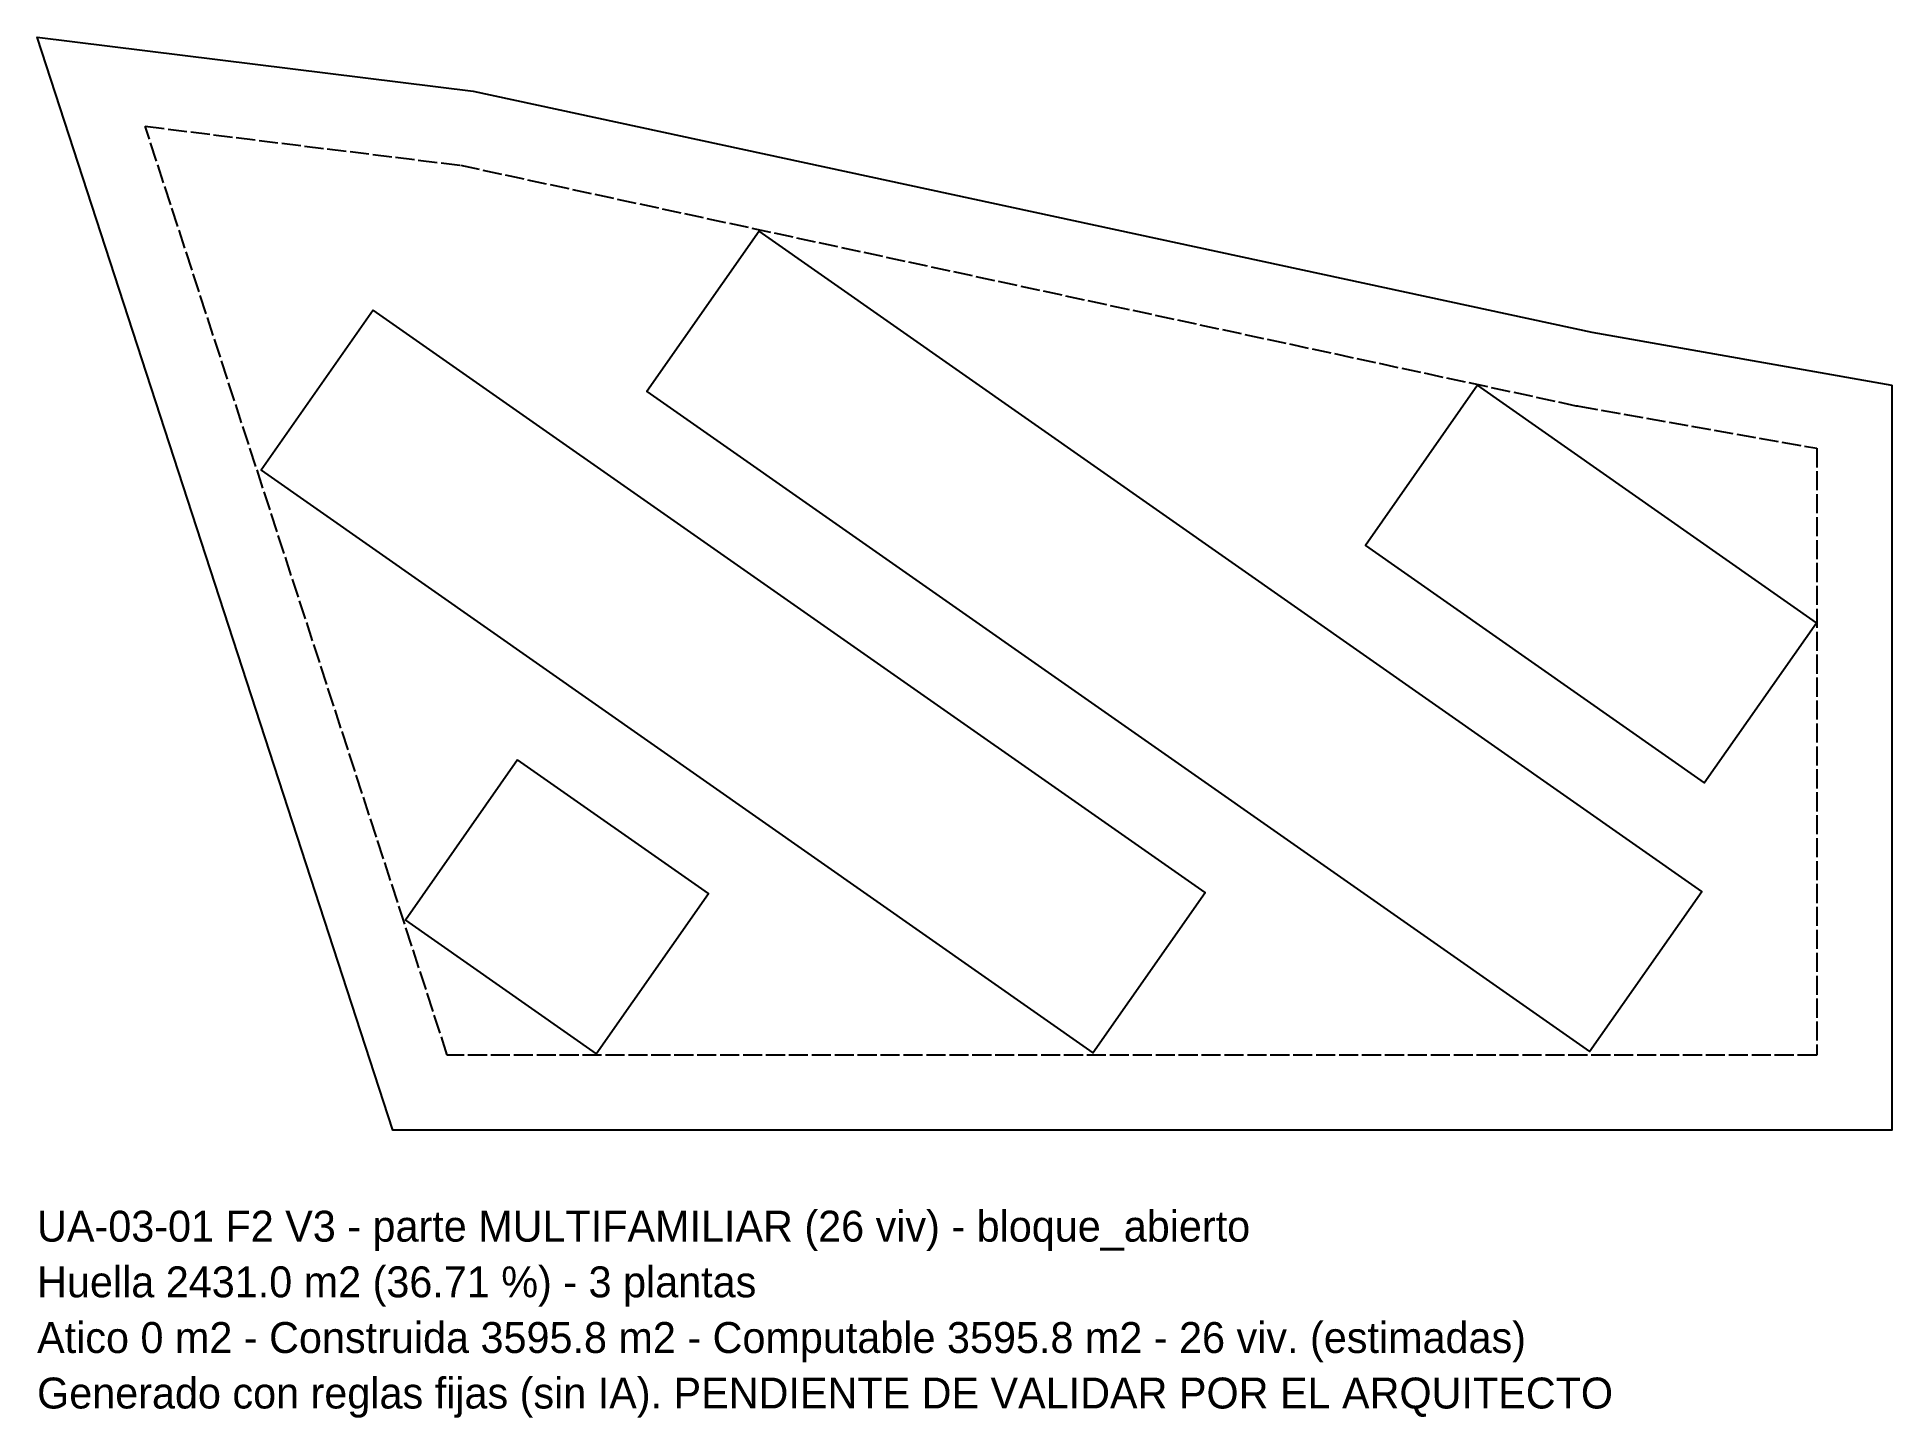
# Model space of a CAD drawing. Header units: metres. Extents: x 414865 to 414989, y 4478786 to 4478878.
import ezdxf

# ---------------------------------------------------------------- set-up
doc = ezdxf.new("R2010")
doc.units = ezdxf.units.M
doc.linetypes.add('DASHED', pattern=[1.524, 1.27, -0.254])
for name, color, linetype in [('HUELLA', 1, 'Continuous'), ('PARCELA', 7, 'Continuous'), ('TEXTO', 2, 'Continuous'), ('VOLUMEN_3D', 5, 'Continuous'), ('ZONA_EDIFICABLE', 3, 'Continuous')]:
    doc.layers.add(name, color=color, linetype=linetype)

msp = doc.modelspace()

# ---------------------------------------------------------------- linework, layer by layer
at = {"layer": 'HUELLA'}
for points in [[(414913.48, 4478865), (414906.02, 4478854.35), (414968.68, 4478810.47), (414976.14, 4478821.12), (414913.48, 4478865)], [(414887.83, 4478859.76), (414880.38, 4478849.11), (414935.67, 4478810.4), (414943.13, 4478821.05), (414887.83, 4478859.76)], [(414961.24, 4478854.76), (414953.78, 4478844.11), (414976.31, 4478828.33), (414983.76, 4478838.98), (414961.24, 4478854.76)], [(414897.41, 4478829.86), (414889.96, 4478819.21), (414902.65, 4478810.32), (414910.11, 4478820.97), (414897.41, 4478829.86)]]:
    msp.add_lwpolyline(points, close=True, dxfattribs=at)
at = {"layer": 'PARCELA'}
msp.add_lwpolyline([(414988.78, 4478854.76), (414988.78, 4478805.24), (414889.12, 4478805.24), (414865.48, 4478877.9), (414894.46, 4478874.31), (414968.83, 4478858.29)], close=True, dxfattribs=at)
at = {"layer": 'VOLUMEN_3D'}
for points in [[(414913.48, 4478865), (414906.02, 4478854.35), (414968.68, 4478810.47), (414976.14, 4478821.12), (414913.48, 4478865)], [(414887.83, 4478859.76), (414880.38, 4478849.11), (414935.67, 4478810.4), (414943.13, 4478821.05), (414887.83, 4478859.76)], [(414961.24, 4478854.76), (414953.78, 4478844.11), (414976.31, 4478828.33), (414983.76, 4478838.98), (414961.24, 4478854.76)], [(414897.41, 4478829.86), (414889.96, 4478819.21), (414902.65, 4478810.32), (414910.11, 4478820.97), (414897.41, 4478829.86)]]:
    msp.add_lwpolyline(points, close=True, dxfattribs=at)
at = {"layer": 'ZONA_EDIFICABLE', "linetype": 'DASHED'}
msp.add_lwpolyline([(414872.67, 4478871.97), (414893.62, 4478869.38), (414967.78, 4478853.4), (414967.87, 4478853.39), (414967.96, 4478853.37), (414983.78, 4478850.57), (414983.78, 4478810.24), (414892.75, 4478810.24), (414872.67, 4478871.97)], close=True, dxfattribs=at)

# ---------------------------------------------------------------- texts
at = {"layer": 'TEXTO'}
for s, p in [('UA-03-01 F2 V3 - parte MULTIFAMILIAR (26 viv) - bloque_abierto', (414865.48, 4478797.84)), ('Huella 2431.0 m2 (36.71 %) - 3 plantas', (414865.48, 4478794.14)), ('Atico 0 m2 - Construida 3595.8 m2 - Computable 3595.8 m2 - 26 viv. (estimadas)', (414865.48, 4478790.44)), ('Generado con reglas fijas (sin IA). PENDIENTE DE VALIDAR POR EL ARQUITECTO', (414865.48, 4478786.75))]:
    msp.add_text(s, height=2.055, dxfattribs=at).set_placement(p)

doc.saveas('drawing.dxf')
